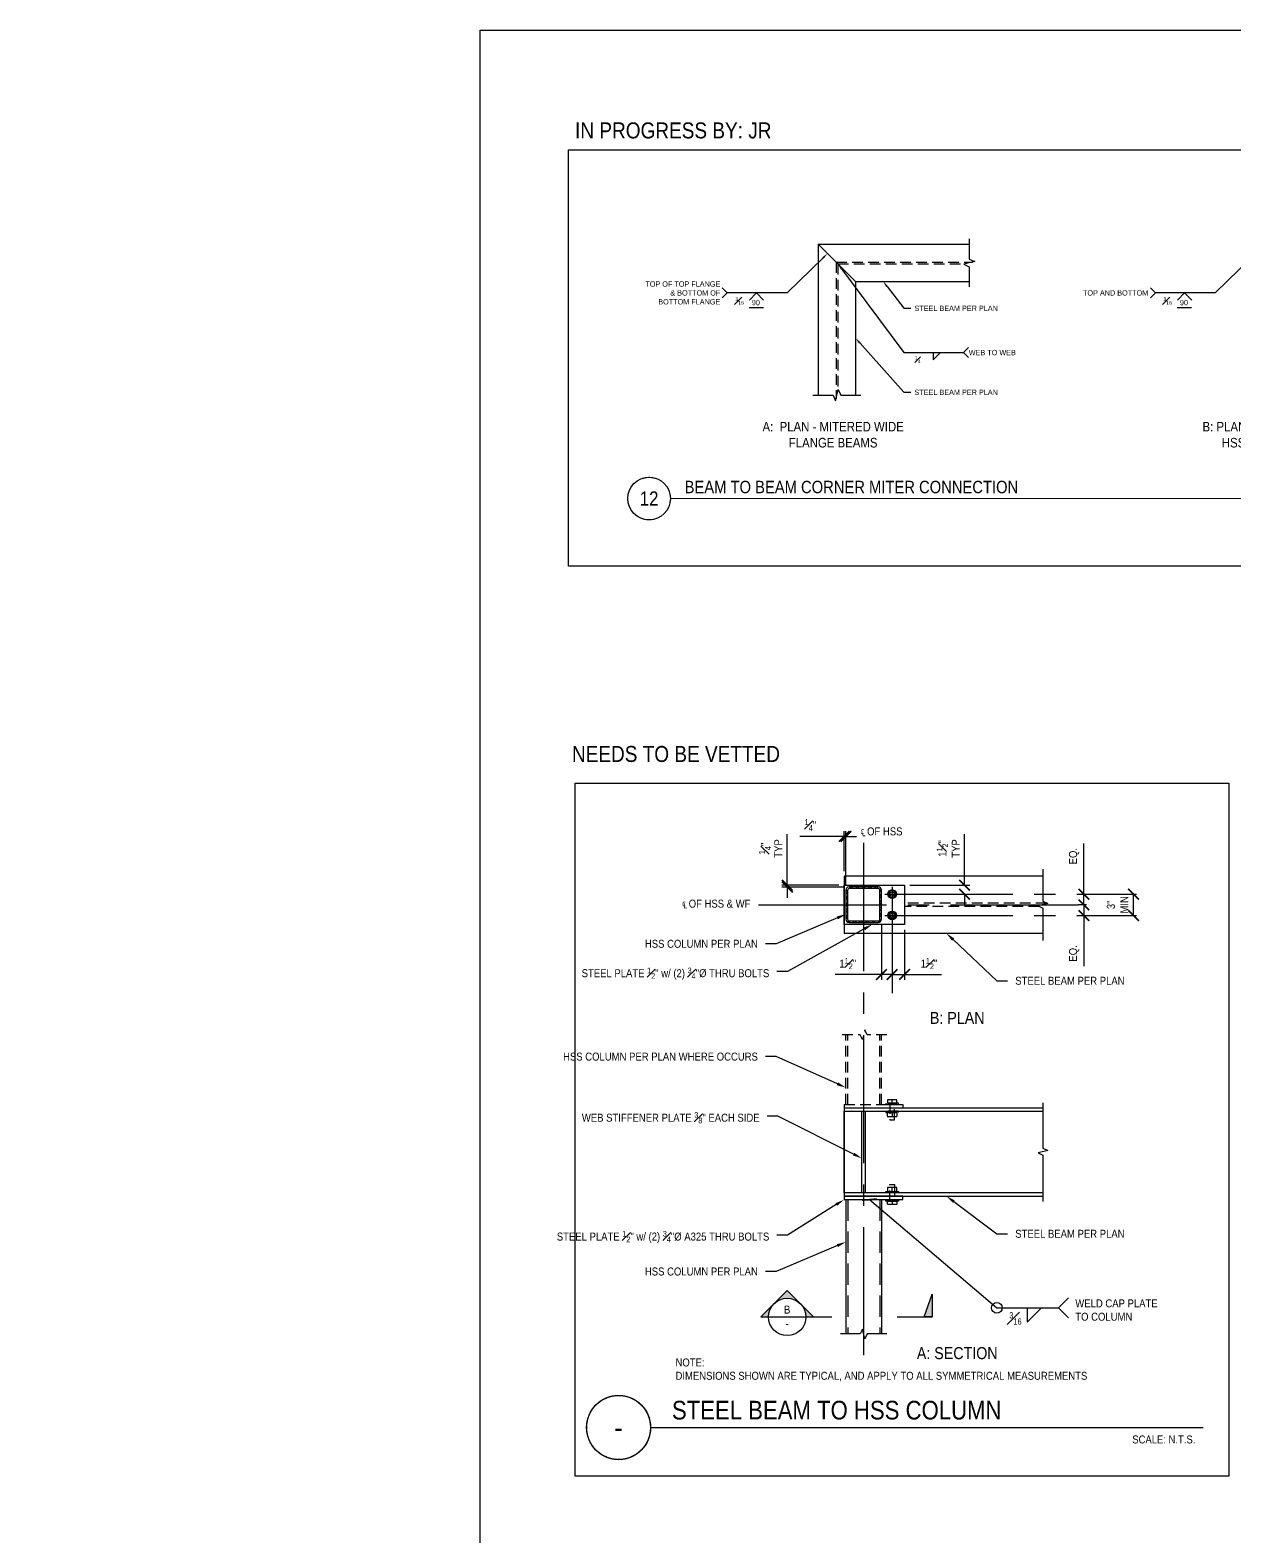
# Model space of a CAD drawing. Header units: inches. Extents: x -16404 to 14624, y -1591 to 16152.
# Drawn here: x -5856.7 to -5687.3, y 8788.2 to 9000 of the extents above; entities that cross this region are included whole.
import ezdxf
from ezdxf import colors
from ezdxf.entities.mleader import LeaderData, LeaderLine
from ezdxf.enums import TextEntityAlignment as Align
from ezdxf.math import Vec2, Vec3

# ---------------------------------------------------------------- set-up
doc = ezdxf.new("R2010")
doc.units = ezdxf.units.IN
doc.header["$LTSCALE"] = 24
doc.header["$MEASUREMENT"] = 0
for name, pattern in [('CENTER2', [1.125, 0.75, -0.125, 0.125, -0.125]), ('HIDDEN2', [0.1875, 0.125, -0.0625]), ('HIDDEN4', [0.09375, 0.0625, -0.03125]), ('PHANTOM2', [1.25, 0.625, -0.125, 0.125, -0.125, 0.125, -0.125])]:
    doc.linetypes.add(name, pattern=pattern)
doc.layers.get('0').update_dxf_attribs({"linetype": 'CONTINUOUS'})
doc.layers.get('DefPoints').update_dxf_attribs({"color": 251, "linetype": 'CONTINUOUS'})
doc.layers.add('DESIGNER COMMENTS', color=221, linetype='CONTINUOUS', plot=False)
doc.layers.add('S-ANNO-GRID-NONPLOT', color=251, linetype='CONTINUOUS', plot=False)
for name, color, linetype in [('S-ANNO-DIMS', 2, 'CONTINUOUS'), ('S-ANNO-NOTE', 4, 'CONTINUOUS'), ('S-BREAK', 2, 'CONTINUOUS'), ('S-DETL-SYMB', 4, 'CONTINUOUS'), ('S-DETL-SYMB @ 1', 4, 'CONTINUOUS'), ('S-GRID', 1, 'CENTER2'), ('S-NOTE', 4, 'CONTINUOUS'), ('S-SIMPSON', 2, 'CONTINUOUS'), ('S-STEEL', 4, 'CONTINUOUS')]:
    doc.layers.add(name, color=color, linetype=linetype)
doc.layers.add('S-HATCH1', color=1, linetype='CONTINUOUS', transparency=0.5)
doc.styles.add('Arial', font='arial.ttf', dxfattribs={"width": 0.85})
doc.styles.add('ROMANS', font='romans.shx', dxfattribs={"width": 0.85})
doc.dimstyles.new('DIM-12$0', dxfattribs={"dimscale": 12, "dimtxt": 0.09375, "dimasz": 0.109375, "dimexe": 0.0625, "dimexo": 0.0625, "dimgap": 0.0625, "dimtad": 1, "dimdec": 4, "dimzin": 11, "dimdsep": 46, "dimlunit": 4, "dimtxsty": 'Arial', "dimblk": 'ARCHTICK', "dimblk1": 'ARCHTICK', "dimblk2": 'ARCHTICK', "dimsah": 1, "dimcen": 0.125, "dimdle": 0.0625, "dimclrd": 256, "dimclre": 256, "dimclrt": 4, "dimadec": 0, "dimazin": 0, "dimtfac": 0.75, "dimtdec": 4, "dimtofl": 0, "dimtmove": 0, "dimatfit": 3, "dimldrblk": 'ARCHTICK', "dimfxl": 1, "dimfrac": 1, "dimtolj": 1, "dimtzin": 11, "dimarcsym": 0})
doc.dimstyles.new('DIM-12$7', dxfattribs={"dimscale": 12, "dimtxt": 0.09375, "dimasz": 0.125, "dimexe": 0.0625, "dimexo": 0.0625, "dimgap": 0.0625, "dimtad": 1, "dimdec": 4, "dimzin": 11, "dimdsep": 46, "dimlunit": 4, "dimtxsty": 'Arial', "dimblk": 'ARCHTICK', "dimcen": 0.125, "dimclrd": 256, "dimclre": 256, "dimclrt": 4, "dimadec": 0, "dimazin": 0, "dimtfac": 0.75, "dimtdec": 4, "dimtofl": 0, "dimtmove": 0, "dimatfit": 3, "dimldrblk": 'ARCHTICK', "dimfxl": 1, "dimfrac": 1, "dimtolj": 1, "dimtzin": 11, "dimarcsym": 0})

# ---------------------------------------------------------------- blocks, each defined once
blk = doc.blocks.new('HSS5x5x0-25')
at = {"layer": 'S-HATCH1'}
h = blk.add_hatch(dxfattribs=at)
h.set_pattern_fill('STEEL', color=256, scale=5, style=0)
h.set_pattern_definition([(45, (-834.34226, -599.90463), (-0.44194174, 0.44194174), []), (45, (-834.34226, -599.59213), (-0.44194174, 0.44194174), [])])
edge = h.paths.add_edge_path(flags=16)
edge.add_line((-2.034, -2.267), (2.034, -2.267))
edge.add_arc((2.034, -2.034), 0.233, 270, 360)
edge.add_line((2.267, -2.034), (2.267, 2.034))
edge.add_arc((2.034, 2.034), 0.233, 0, 90)
edge.add_line((2.034, 2.267), (-2.034, 2.267))
edge.add_arc((-2.034, 2.034), 0.233, 90, 180)
edge.add_line((-2.267, 2.034), (-2.267, -2.034))
edge.add_arc((-2.034, -2.034), 0.233, 180, 270)
edge = h.paths.add_edge_path()
edge.add_line((-2.034, -2.5), (2.034, -2.5))
edge.add_arc((2.034, -2.034), 0.466, 270, 360)
edge.add_line((2.5, -2.034), (2.5, 2.034))
edge.add_arc((2.034, 2.034), 0.466, 360, 450)
edge.add_line((2.034, 2.5), (-2.034, 2.5))
edge.add_arc((-2.034, 2.034), 0.466, 90, 180)
edge.add_line((-2.5, 2.034), (-2.5, -2.034))
edge.add_arc((-2.034, -2.034), 0.466, 180, 270)
at = {"layer": 'S-STEEL'}
for points in [[(-2.034, -2.5), (2.034, -2.5, 0.4142136), (2.5, -2.034), (2.5, 2.034, 0.4142136), (2.034, 2.5), (-2.034, 2.5, 0.4142136), (-2.5, 2.034), (-2.5, -2.034, 0.4142136)], [(-2.034, -2.267), (2.034, -2.267, 0.4142136), (2.267, -2.034), (2.267, 2.034, 0.4142136), (2.034, 2.267), (-2.034, 2.267, 0.4142136), (-2.267, 2.034), (-2.267, -2.034, 0.4142136)]]:
    blk.add_lwpolyline(points, format="xyb", close=True, dxfattribs=at)
blk = doc.blocks.new('_ARCHTICK')
at = {"color": 0, "linetype": 'ByBlock', "const_width": 0.15}
blk.add_lwpolyline([(-0.5, -0.5), (0.5, 0.5)], dxfattribs=at)
blk = doc.blocks.new('*D2927')
at = {"layer": 'DefPoints', "color": 0, "transparency": 16777216}
for p in [(-5733.74, 8879.77), (-5725.31, 8878.52), (-5725.31, 8878.52)]:
    blk.add_point(p, dxfattribs=at)
at = {"layer": 'S-ANNO-DIMS', "lineweight": -2, "transparency": 16777216}
for p, q in [((-5725.31, 8879.77), (-5725.31, 8886.94)), ((-5732.99, 8879.77), (-5724.56, 8879.77)), ((-5725.31, 8878.52), (-5725.31, 8877.02))]:
    blk.add_line(p, q, dxfattribs=at)
at = {"layer": 'S-ANNO-DIMS', "lineweight": -2, "transparency": 16777216, "xscale": 1.5, "yscale": 1.5, "zscale": 1.5}
for p, rotation in [((-5725.31, 8879.77), 270), ((-5725.31, 8878.52), 90)]:
    blk.add_blockref('_ARCHTICK', p, dxfattribs=dict(at, rotation=rotation))
at = {"layer": 'S-ANNO-DIMS', "color": 4, "transparency": 16777216, "insert": (-5727.6, 8884.94), "char_height": 1.125, "attachment_point": 5, "rotation": 90, "style": 'Arial'}
blk.add_mtext('\\A1;1{\\H0.7x;\\S1#2;}"\\PTYP', dxfattribs=at)
blk = doc.blocks.new('*D2928')
at = {"layer": 'DefPoints', "color": 0, "transparency": 16777216}
for p in [(-5733.74, 8874.27), (-5735.49, 8867.22), (-5733.74, 8867.22)]:
    blk.add_point(p, dxfattribs=at)
at = {"layer": 'S-ANNO-DIMS', "lineweight": -2, "transparency": 16777216}
for p, q in [((-5733.74, 8873.52), (-5733.74, 8866.47)), ((-5735.49, 8867.22), (-5733.74, 8867.22)), ((-5733.74, 8867.22), (-5728.55, 8867.22))]:
    blk.add_line(p, q, dxfattribs=at)
at = {"layer": 'S-ANNO-DIMS', "lineweight": -2, "transparency": 16777216, "xscale": 1.5, "yscale": 1.5, "zscale": 1.5, "rotation": 180}
blk.add_blockref('_ARCHTICK', (-5735.49, 8867.22), dxfattribs=at)
at = {"layer": 'S-ANNO-DIMS', "lineweight": -2, "transparency": 16777216, "xscale": 1.5, "yscale": 1.5, "zscale": 1.5}
blk.add_blockref('_ARCHTICK', (-5733.74, 8867.22), dxfattribs=at)
at = {"layer": 'S-ANNO-DIMS', "color": 4, "transparency": 16777216, "insert": (-5730.31, 8868.76), "char_height": 1.125, "attachment_point": 5, "style": 'Arial'}
blk.add_mtext('\\A1;1{\\H0.7x;\\S1#2;}"', dxfattribs=at)
blk = doc.blocks.new('*U321')
at = {"const_width": 0.188}
for points in [[(-4.5, 0, -1), (4.5, 0, 3.732051)], [(-4.5, 0, 1), (4.5, 0, -3.732051)]]:
    blk.add_lwpolyline(points, format="xyb", dxfattribs=at)
blk.add_lwpolyline([(4.5, 0), (82.21, 0)], dxfattribs=at)
blk.add_circle((0, 0), 4.5)
at = {"style": 'Arial', "width": 0.85}
for tag, p in [('DWG_TITLE_1', (7.5, 6.19)), ('DWG_TITLE_2', (7.5, 2.44))]:
    blk.add_attdef(tag, text='', height=2.62, dxfattribs=at).set_placement(p, align=Align.MIDDLE_LEFT)
blk.add_attdef('#', text='', height=3, dxfattribs=at).set_placement((0, 0), align=Align.MIDDLE_CENTER)
blk.add_attdef('SCALE', text='', height=1.12, dxfattribs=at).set_placement((81.08, -1.12), align=Align.TOP_RIGHT)
blk = doc.blocks.new('*D2929')
at = {"layer": 'DefPoints', "color": 0, "transparency": 16777216}
for p in [(-5736.99, 8874.99), (-5736.99, 8867.22), (-5735.49, 8867.22)]:
    blk.add_point(p, dxfattribs=at)
at = {"layer": 'S-ANNO-DIMS', "lineweight": -2, "transparency": 16777216}
for p, q in [((-5736.99, 8874.24), (-5736.99, 8866.47)), ((-5736.99, 8867.22), (-5743.48, 8867.22)), ((-5735.49, 8867.22), (-5736.99, 8867.22))]:
    blk.add_line(p, q, dxfattribs=at)
at = {"layer": 'S-ANNO-DIMS', "lineweight": -2, "transparency": 16777216, "xscale": 1.5, "yscale": 1.5, "zscale": 1.5, "rotation": 180}
blk.add_blockref('_ARCHTICK', (-5736.99, 8867.22), dxfattribs=at)
at = {"layer": 'S-ANNO-DIMS', "lineweight": -2, "transparency": 16777216, "xscale": 1.5, "yscale": 1.5, "zscale": 1.5}
blk.add_blockref('_ARCHTICK', (-5735.49, 8867.22), dxfattribs=at)
at = {"layer": 'S-ANNO-DIMS', "color": 4, "transparency": 16777216, "insert": (-5741.73, 8868.76), "char_height": 1.125, "attachment_point": 5, "style": 'Arial'}
blk.add_mtext('\\A1;1{\\H0.7x;\\S1#2;\\H1.4286x;"}', dxfattribs=at)
blk = doc.blocks.new('*D2930')
at = {"layer": 'DefPoints', "color": 0, "transparency": 16777216}
for p in [(-5750.23, 8879.52), (-5742.24, 8879.77), (-5741.52, 8879.52)]:
    blk.add_point(p, dxfattribs=at)
at = {"layer": 'S-ANNO-DIMS', "lineweight": -2, "transparency": 16777216}
for p, q in [((-5750.23, 8879.77), (-5750.23, 8886.94)), ((-5742.99, 8879.77), (-5750.98, 8879.77)), ((-5742.27, 8879.52), (-5750.98, 8879.52)), ((-5750.23, 8879.52), (-5750.23, 8878.02))]:
    blk.add_line(p, q, dxfattribs=at)
at = {"layer": 'S-ANNO-DIMS', "lineweight": -2, "transparency": 16777216, "xscale": 1.5, "yscale": 1.5, "zscale": 1.5}
for p, rotation in [((-5750.23, 8879.77), 270), ((-5750.23, 8879.52), 90)]:
    blk.add_blockref('_ARCHTICK', p, dxfattribs=dict(at, rotation=rotation))
at = {"layer": 'S-ANNO-DIMS', "color": 4, "transparency": 16777216, "insert": (-5752.58, 8884.94), "char_height": 1.125, "attachment_point": 5, "rotation": 90, "style": 'Arial'}
blk.add_mtext('\\A1;{\\H0.75x;\\S1#4;}"\\PTYP', dxfattribs=at)
blk = doc.blocks.new('*D2931')
at = {"layer": 'DefPoints', "color": 0, "transparency": 16777216}
for p in [(-5741.99, 8886.64), (-5742.24, 8881.02), (-5741.99, 8879.06)]:
    blk.add_point(p, dxfattribs=at)
at = {"layer": 'S-ANNO-DIMS', "lineweight": -2, "transparency": 16777216}
for p, q in [((-5742.24, 8881.77), (-5742.24, 8887.39)), ((-5741.99, 8879.81), (-5741.99, 8887.39)), ((-5742.24, 8886.64), (-5748.48, 8886.64)), ((-5741.99, 8886.64), (-5740.49, 8886.64))]:
    blk.add_line(p, q, dxfattribs=at)
at = {"layer": 'S-ANNO-DIMS', "lineweight": -2, "transparency": 16777216, "xscale": 1.5, "yscale": 1.5, "zscale": 1.5}
blk.add_blockref('_ARCHTICK', (-5742.24, 8886.64), dxfattribs=at)
at = {"layer": 'S-ANNO-DIMS', "lineweight": -2, "transparency": 16777216, "xscale": 1.5, "yscale": 1.5, "zscale": 1.5, "rotation": 180}
blk.add_blockref('_ARCHTICK', (-5741.99, 8886.64), dxfattribs=at)
at = {"layer": 'S-ANNO-DIMS', "color": 4, "transparency": 16777216, "insert": (-5746.98, 8888.24), "char_height": 1.125, "attachment_point": 5, "style": 'Arial'}
blk.add_mtext('\\A1;{\\H0.75x;\\S1#4;}"', dxfattribs=at)
blk = doc.blocks.new('*D2932')
at = {"layer": 'DefPoints', "color": 0, "transparency": 16777216}
for p in [(-5701.56, 8878.52), (-5701.56, 8878.52), (-5701.56, 8875.52)]:
    blk.add_point(p, dxfattribs=at)
at = {"layer": 'S-ANNO-DIMS', "lineweight": -2, "transparency": 16777216}
blk.add_line((-5701.56, 8875.52), (-5701.56, 8878.52), dxfattribs=at)
at = {"layer": 'S-ANNO-DIMS', "lineweight": -2, "transparency": 16777216, "xscale": 1.5, "yscale": 1.5, "zscale": 1.5}
for p, rotation in [((-5701.56, 8878.52), 90), ((-5701.56, 8875.52), 270)]:
    blk.add_blockref('_ARCHTICK', p, dxfattribs=dict(at, rotation=rotation))
at = {"layer": 'S-ANNO-DIMS', "color": 4, "transparency": 16777216, "insert": (-5703.81, 8877.02), "char_height": 1.125, "attachment_point": 5, "rotation": 90, "style": 'Arial'}
blk.add_mtext('\\A1;3"\\PMIN', dxfattribs=at)
blk = doc.blocks.new('*U2782')
at = {"layer": 'S-DETL-SYMB'}
h = blk.add_hatch(color=4, dxfattribs=at)
edge = h.paths.add_edge_path()
edge.add_line((0.219, 0), (0.309, 0))
edge.add_line((0.309, 0), (0, 0.309))
edge.add_line((0, 0.309), (-0.309, 0))
edge.add_line((-0.309, 0), (-0.219, 0))
edge.add_arc((0, 0), 0.219, 0, 180, ccw=False)
blk.add_line((-0.219, 0), (0.219, 0), dxfattribs=at)
at = {"layer": 'S-DETL-SYMB', "color": 2, "linetype": 'PHANTOM2'}
for p, q in [((0.312, 0), (0.521, 0)), ((1.287, 0), (1.7, 0))]:
    blk.add_line(p, q, dxfattribs=at)
at = {"layer": 'S-DETL-SYMB'}
blk.add_lwpolyline([(0.219, 0), (0.309, 0), (0, 0.309), (-0.309, 0), (-0.219, 0, -1)], format="xyb", close=True, dxfattribs=at)
blk.add_lwpolyline([(1.604, 0), (1.7, 0.267), (1.7, 0)], close=True, dxfattribs=at)
blk.add_circle((0, 0), 0.219, dxfattribs=at)
blk.add_solid([(1.7, 0.267), (1.604, 0), (1.7, 0)], dxfattribs=at)
at = {"layer": 'S-DETL-SYMB', "style": 'Arial', "width": 0.85, "flags": 8}
blk.add_attdef('VIEWNUMBER', text='', height=0.0938, dxfattribs=at).set_placement((0, 0.011), align=Align.BOTTOM_CENTER)
blk.add_attdef('SHEETNUMBER', text='', height=0.0938, dxfattribs=at).set_placement((0, -0.032), align=Align.TOP_CENTER)
blk = doc.blocks.new('*D2933')
at = {"layer": 'DefPoints', "color": 0, "transparency": 16777216}
for p in [(-5708.54, 8877.02), (-5708.54, 8877.02), (-5708.54, 8875.52)]:
    blk.add_point(p, dxfattribs=at)
at = {"layer": 'S-ANNO-DIMS', "lineweight": -2, "transparency": 16777216}
for p, q in [((-5708.54, 8877.02), (-5708.54, 8875.52)), ((-5708.54, 8875.52), (-5708.54, 8868.4))]:
    blk.add_line(p, q, dxfattribs=at)
at = {"layer": 'S-ANNO-DIMS', "lineweight": -2, "transparency": 16777216, "xscale": 1.5, "yscale": 1.5, "zscale": 1.5}
for p, rotation in [((-5708.54, 8877.02), 90), ((-5708.54, 8875.52), 270)]:
    blk.add_blockref('_ARCHTICK', p, dxfattribs=dict(at, rotation=rotation))
at = {"layer": 'S-ANNO-DIMS', "color": 4, "transparency": 16777216, "insert": (-5709.91, 8870.18), "char_height": 1.125, "attachment_point": 5, "rotation": 90, "style": 'Arial'}
blk.add_mtext('\\A1;EQ.', dxfattribs=at)
blk = doc.blocks.new('*D2934')
at = {"layer": 'DefPoints', "color": 0, "transparency": 16777216}
for p in [(-5708.54, 8878.52), (-5708.54, 8877.02), (-5707.41, 8877.02)]:
    blk.add_point(p, dxfattribs=at)
at = {"layer": 'S-ANNO-DIMS', "lineweight": -2, "transparency": 16777216}
for p, q in [((-5708.54, 8878.52), (-5708.54, 8885.65)), ((-5708.16, 8877.02), (-5709.29, 8877.02)), ((-5708.54, 8877.02), (-5708.54, 8878.52))]:
    blk.add_line(p, q, dxfattribs=at)
at = {"layer": 'S-ANNO-DIMS', "lineweight": -2, "transparency": 16777216, "xscale": 1.5, "yscale": 1.5, "zscale": 1.5}
for p, rotation in [((-5708.54, 8878.52), 90), ((-5708.54, 8877.02), 270)]:
    blk.add_blockref('_ARCHTICK', p, dxfattribs=dict(at, rotation=rotation))
at = {"layer": 'S-ANNO-DIMS', "color": 4, "transparency": 16777216, "insert": (-5709.91, 8883.86), "char_height": 1.125, "attachment_point": 5, "rotation": 90, "style": 'Arial'}
blk.add_mtext('\\A1;EQ.', dxfattribs=at)
blk = doc.blocks.new('*U810')
at = {"const_width": 0.188}
for points in [[(-4.5, 0, -1), (4.5, 0, 3.732051)], [(-4.5, 0, 1), (4.5, 0, -3.732051)]]:
    blk.add_lwpolyline(points, format="xyb", dxfattribs=at)
blk.add_lwpolyline([(4.5, 0), (165.93, 0)], dxfattribs=at)
blk.add_circle((0, 0), 4.5)
at = {"style": 'Arial', "width": 0.85}
for tag, p in [('DWG_TITLE_1', (7.5, 6.19)), ('DWG_TITLE_2', (7.5, 2.44))]:
    blk.add_attdef(tag, text='', height=2.62, dxfattribs=at).set_placement(p, align=Align.MIDDLE_LEFT)
blk.add_attdef('#', text='', height=3, dxfattribs=at).set_placement((0, 0), align=Align.MIDDLE_CENTER)
blk.add_attdef('SCALE', text='', height=1.12, dxfattribs=at).set_placement((164.81, -1.12), align=Align.TOP_RIGHT)

msp = doc.modelspace()

# ---------------------------------------------------------------- linework, layer by layer
at = {"layer": 'DESIGNER COMMENTS'}
for points in [[(-5780.9784, 8983.18471), (-5648.63538, 8983.18471), (-5648.63538, 8924.61908), (-5780.9784, 8924.61908)], [(-5780.04503, 8894.11166), (-5688.17244, 8894.11166), (-5688.17244, 8796.69081), (-5780.04503, 8796.69081)]]:
    msp.add_lwpolyline(points, close=True, dxfattribs=at)
at = {"layer": 'S-ANNO-GRID-NONPLOT'}
msp.add_lwpolyline([(-3178.46748, 7440), (-5793.41764, 7440), (-5793.41764, 9000), (-3178.46748, 9000)], close=True, dxfattribs=at)
at = {"layer": 'S-ANNO-NOTE'}
for points in [[(-5710.6939, 8818.93735), (-5712.10812, 8820.35156), (-5710.6939, 8821.76577)], [(-5716.51028, 8820.35156), (-5716.51028, 8818.35156), (-5714.51028, 8820.35156)]]:
    msp.add_lwpolyline(points, dxfattribs=at)
msp.add_circle((-5720.76585, 8820.35156), 0.75, dxfattribs=at)
at = {"layer": 'S-BREAK'}
for points in [[(-5724.66125, 8970.6471), (-5724.66123, 8967.81917), (-5723.88625, 8967.4609), (-5725.43622, 8967.0833), (-5724.66123, 8966.72503), (-5724.66118, 8963.8971)], [(-5746.63377, 8948.67458), (-5743.80584, 8948.67456), (-5743.44757, 8947.89958), (-5743.06997, 8949.44955), (-5742.7117, 8948.67456), (-5739.88377, 8948.67451)]]:
    msp.add_lwpolyline(points, dxfattribs=at)
at = {"layer": 'S-BREAK', "flags": 128}
for points in [[(-5714.29176, 8882.02434), (-5714.29176, 8877.51304), (-5713.59923, 8877.19288), (-5714.98297, 8876.85579), (-5714.29176, 8876.53624), (-5714.29176, 8872.02434)], [(-5714.29176, 8849.19523), (-5714.29176, 8842.79993), (-5713.59923, 8842.47978), (-5714.98297, 8842.14269), (-5714.29176, 8841.82314), (-5714.29176, 8835.32023)], [(-5736.23621, 8816.67815), (-5738.99751, 8816.67815), (-5739.31766, 8815.98563), (-5739.65476, 8817.36936), (-5739.9743, 8816.67815), (-5742.73621, 8816.67815)]]:
    msp.add_lwpolyline(points, dxfattribs=at)
at = {"layer": 'S-BREAK', "color": 1, "linetype": 'HIDDEN4', "flags": 128}
msp.add_lwpolyline([(-5736.23621, 8858.75847), (-5738.99751, 8858.75847), (-5739.31766, 8859.45099), (-5739.65476, 8858.06726), (-5739.9743, 8858.75847), (-5742.73621, 8858.75847)], dxfattribs=at)
at = {"layer": 'S-GRID'}
for p, q in [((-5739.48621, 8813.7117), (-5739.48621, 8887.37495)), ((-5735.48621, 8879.55343), (-5735.48621, 8864.59993)), ((-5754.28074, 8877.02434), (-5706.78599, 8877.02434)), ((-5736.50633, 8878.52434), (-5701.13125, 8878.52434)), ((-5736.50633, 8875.52434), (-5701.13125, 8875.52434))]:
    msp.add_line(p, q, dxfattribs=at)
at = {"layer": 'S-NOTE'}
for p, q in [((-5753.58254, 8960.9686), (-5755.58254, 8960.9686)), ((-5693.40668, 8960.9686), (-5695.40668, 8960.9686))]:
    msp.add_line(p, q, dxfattribs=at)
for points in [[(-5759.36781, 8962.34362), (-5758.66071, 8963.05073), (-5759.36781, 8963.75783)], [(-5699.19195, 8962.34362), (-5698.48484, 8963.05073), (-5699.19195, 8963.75783)], [(-5755.55517, 8962.05073), (-5754.55517, 8963.05073), (-5753.55517, 8962.05073)], [(-5695.3793, 8962.05073), (-5694.3793, 8963.05073), (-5693.3793, 8962.05073)], [(-5724.75365, 8953.95569), (-5725.46076, 8954.6628), (-5724.75365, 8955.3699)], [(-5729.7057, 8954.6628), (-5729.7057, 8953.6628), (-5728.7057, 8954.6628)]]:
    msp.add_lwpolyline(points, dxfattribs=at)
at = {"layer": 'S-SIMPSON'}
for points in [[(-5735.21277, 8878.05073), (-5734.93933, 8878.52434), (-5735.21277, 8878.99794), (-5735.75965, 8878.99794), (-5736.03308, 8878.52434), (-5735.75965, 8878.05073)], [(-5735.21277, 8875.99794), (-5734.93933, 8875.52434), (-5735.21277, 8875.05073), (-5735.75965, 8875.05073), (-5736.03308, 8875.52434), (-5735.75965, 8875.99794)], [(-5734.6073, 8836.50773), (-5736.36511, 8836.50773), (-5736.36511, 8836.70305), (-5734.6073, 8836.70305)], [(-5734.6073, 8835.37492), (-5736.36511, 8835.37492), (-5736.36511, 8835.57023), (-5734.6073, 8835.57023)]]:
    msp.add_lwpolyline(points, close=True, dxfattribs=at)
at = {"layer": 'S-SIMPSON', "color": 1, "linetype": 'HIDDEN4'}
for points in [[(-5734.6073, 8849.14055), (-5736.36511, 8849.14055), (-5736.36511, 8848.94523), (-5734.6073, 8848.94523)], [(-5735.79871, 8849.14055), (-5735.79871, 8846.80772), (-5735.17371, 8846.80772), (-5735.17371, 8849.14055)], [(-5734.6073, 8848.00773), (-5736.36511, 8848.00773), (-5736.36511, 8847.81242), (-5734.6073, 8847.81242)]]:
    msp.add_lwpolyline(points, close=True, dxfattribs=at)
for points in [[(-5735.48621, 8849.14055), (-5735.48621, 8849.6093), (-5736.07215, 8849.6093, 0.414213562), (-5736.15027, 8849.53117), (-5736.15027, 8849.14055), (-5734.82215, 8849.14055), (-5734.82215, 8849.53117, 0.414213562), (-5734.90027, 8849.6093), (-5735.48621, 8849.6093)], [(-5735.48621, 8847.81242), (-5735.48621, 8847.22648), (-5736.07215, 8847.22648, -0.414213562), (-5736.15027, 8847.30461), (-5736.15027, 8847.81242), (-5734.82215, 8847.81242), (-5734.82215, 8847.30461, -0.414213562), (-5734.90027, 8847.22648), (-5735.48621, 8847.22648)]]:
    msp.add_lwpolyline(points, format="xyb", dxfattribs=at)
at = {"layer": 'S-SIMPSON'}
for points in [[(-5735.48621, 8836.70305), (-5735.48621, 8837.28898), (-5736.07215, 8837.28898, 0.414213562), (-5736.15027, 8837.21086), (-5736.15027, 8836.70305), (-5734.82215, 8836.70305), (-5734.82215, 8837.21086, 0.414213562), (-5734.90027, 8837.28898), (-5735.48621, 8837.28898)], [(-5735.48621, 8835.37492), (-5735.48621, 8834.90617), (-5736.07215, 8834.90617, -0.414213562), (-5736.15027, 8834.9843), (-5736.15027, 8835.37492), (-5734.82215, 8835.37492), (-5734.82215, 8834.9843, -0.414213562), (-5734.90027, 8834.90617), (-5735.48621, 8834.90617)]]:
    msp.add_lwpolyline(points, format="xyb", dxfattribs=at)
at = {"layer": 'S-SIMPSON', "linetype": 'HIDDEN4'}
msp.add_lwpolyline([(-5735.79871, 8835.37492), (-5735.79871, 8837.70775), (-5735.17371, 8837.70775), (-5735.17371, 8835.37492)], close=True, dxfattribs=at)
at = {"layer": 'S-SIMPSON'}
for centre, radius in [((-5735.48621, 8878.52434), 0.625), ((-5735.48621, 8878.52434), 0.3125), ((-5735.48621, 8875.52434), 0.625), ((-5735.48621, 8875.52434), 0.3125)]:
    msp.add_circle(centre, radius, dxfattribs=at)
at = {"layer": 'S-STEEL'}
for p, q in [((-5745.88377, 8969.8971), (-5745.88377, 8948.67458)), ((-5740.63377, 8964.6471), (-5745.88377, 8969.8971)), ((-5745.88377, 8969.8971), (-5724.66125, 8969.8971)), ((-5740.63377, 8964.6471), (-5740.63377, 8948.67454)), ((-5740.63377, 8964.6471), (-5724.66121, 8964.6471)), ((-5739.73621, 8836.50773), (-5739.73621, 8848.00773)), ((-5739.23621, 8836.50773), (-5739.23621, 8848.00773)), ((-5733.98621, 8836.07023), (-5742.23621, 8836.07023)), ((-5742.23621, 8836.07023), (-5742.23621, 8835.57023)), ((-5742.23621, 8835.57023), (-5733.98621, 8835.57023)), ((-5741.98621, 8835.57023), (-5741.98621, 8816.67815)), ((-5736.98621, 8835.57023), (-5736.98621, 8816.67815)), ((-5733.98621, 8835.57023), (-5733.98621, 8836.07023))]:
    msp.add_line(p, q, dxfattribs=at)
at = {"layer": 'S-STEEL', "color": 2, "linetype": 'HIDDEN4'}
for p, q in [((-5743.38377, 8967.3971), (-5743.38377, 8948.16145)), ((-5743.38377, 8967.3971), (-5724.14812, 8967.3971)), ((-5743.13377, 8967.1471), (-5743.13377, 8949.18767)), ((-5743.13377, 8967.1471), (-5725.17435, 8967.1471)), ((-5713.77542, 8877.27434), (-5733.73621, 8877.27434)), ((-5714.80678, 8876.77434), (-5733.73621, 8876.77434))]:
    msp.add_line(p, q, dxfattribs=at)
at = {"layer": 'S-STEEL', "color": 1, "linetype": 'HIDDEN4'}
for p, q in [((-5741.98621, 8848.94523), (-5741.98621, 8858.75847)), ((-5741.73621, 8848.94523), (-5741.73621, 8858.75847)), ((-5737.23621, 8848.94523), (-5737.23621, 8858.75847)), ((-5736.98621, 8848.94523), (-5736.98621, 8858.75847)), ((-5742.23621, 8848.94523), (-5733.98621, 8848.94523)), ((-5742.23621, 8848.94523), (-5742.23621, 8848.44523)), ((-5733.98621, 8848.94523), (-5733.98621, 8848.44523)), ((-5733.98621, 8848.44523), (-5742.23621, 8848.44523))]:
    msp.add_line(p, q, dxfattribs=at)
at = {"layer": 'S-STEEL', "color": 2, "linetype": 'HIDDEN2'}
for p, q in [((-5741.73621, 8835.57023), (-5741.73621, 8816.67815)), ((-5737.23621, 8835.57023), (-5737.23621, 8816.67815))]:
    msp.add_line(p, q, dxfattribs=at)
at = {"layer": 'S-STEEL'}
for points in [[(-5714.29176, 8881.02434), (-5742.23621, 8881.02434), (-5742.23621, 8873.02434), (-5714.29176, 8873.02434)], [(-5714.29176, 8848.44523), (-5742.23621, 8848.44523), (-5742.23621, 8836.07023), (-5714.29176, 8836.07023)], [(-5714.29176, 8836.50773), (-5742.23621, 8836.50773), (-5742.23621, 8848.00773), (-5714.29176, 8848.00773)]]:
    msp.add_lwpolyline(points, dxfattribs=at)
msp.add_lwpolyline([(-5742.23621, 8879.77434), (-5733.73621, 8879.77434), (-5733.73621, 8874.27434), (-5742.23621, 8874.27434)], close=True, dxfattribs=at)

# ---------------------------------------------------------------- block references
at = {"layer": 'S-ANNO-NOTE'}
msp.add_blockref('*U321', (-5773.94677, 8803.52865), dxfattribs=at).add_auto_attribs({'#': '-', 'DWG_TITLE_2': 'STEEL BEAM TO HSS COLUMN', 'SCALE': 'SCALE: N.T.S.'})
at = {"layer": 'S-DETL-SYMB @ 1', "xscale": 12, "yscale": 12, "zscale": 12}
msp.add_blockref('*U2782', (-5750.24304, 8819.06996), dxfattribs=at).add_auto_attribs({'VIEWNUMBER': 'B', 'SHEETNUMBER': '-'})
at = {"layer": 'S-NOTE', "xscale": 0.6666666666666666, "yscale": 0.6666666666666666, "zscale": 0.6666666666666666}
msp.add_blockref('*U810', (-5769.66241, 8934.13669), dxfattribs=at).add_auto_attribs({'#': '12', 'DWG_TITLE_2': 'BEAM TO BEAM CORNER MITER CONNECTION ', 'SCALE': 'SCALE: N.T.S.'})
at = {"layer": 'S-SIMPSON'}
msp.add_blockref('HSS5x5x0-25', (-5739.48621, 8877.02434), dxfattribs=at)

# ---------------------------------------------------------------- texts
at = {"layer": 'DESIGNER COMMENTS', "char_height": 2.25, "attachment_point": 1, "style": 'Arial'}
for s, insert, width in [('\\A1;IN PROGRESS BY: JR', (-5780.06374, 8987.02602), 29.7087676), ('\\A1;NEEDS TO BE VETTED', (-5780.50385, 8899.35411), 47.0484743)]:
    msp.add_mtext(s, dxfattribs=dict(at, insert=insert, width=width))
at = {"layer": 'S-ANNO-NOTE', "style": 'Arial'}
for s, insert, char_height, width, attachment_point in [('\\A1;TOP OF TOP FLANGE & BOTTOM OF BOTTOM FLANGE', (-5759.64931, 8963.05073), 0.75, 9.7711685, 6), ('\\A1;TOP AND BOTTOM', (-5699.4904, 8963.05073), 0.75, 9.7711685, 6), ('\\A1;{\\H0.7x;\\S3#16;}', (-5756.34601, 8962.45096), 0.75, 2.4380472, 3), ('\\A1;{\\H1x;90}', (-5754.0841, 8962.06578), 0.75, 2.4380472, 3), ('\\A1;{\\H0.7x;\\S3#16;}', (-5696.17014, 8962.45096), 0.75, 2.4380472, 3), ('\\A1;{\\H1x;90}', (-5693.90823, 8962.06578), 0.75, 2.4380472, 3), ('\\A1;WEB TO WEB', (-5724.72252, 8954.6628), 0.75, 8.1007853, 4), ('\\A1;{\\H0.7x;\\S1#4;}', (-5731.49287, 8954.1898), 0.75, 2.4380472, 3), ('\\A1;{\\H0.7x;\\S3#16;}', (-5717.29672, 8818.87306), 1.25, 1.8397025, 6)]:
    msp.add_mtext(s, dxfattribs=dict(at, insert=insert, char_height=char_height, width=width, attachment_point=attachment_point))
at = {"layer": 'S-ANNO-NOTE', "color": 6, "style": 'Arial'}
for s, insert, char_height, width, attachment_point in [('A:  PLAN - MITERED WIDE FLANGE BEAMS', (-5743.78694, 8941.30121), 1.35, 23.7408507, 8), ('B: PLAN - MITERED HSS BEAMS', (-5684.4709, 8941.30121), 1.35, 17.024235, 8), ('B: PLAN', (-5726.3435, 8861.12067), 1.6875, 33.3125, 5), ('A: SECTION', (-5726.3435, 8813.97209), 1.6875, 33.3125, 5)]:
    msp.add_mtext(s, dxfattribs=dict(at, insert=insert, char_height=char_height, width=width, attachment_point=attachment_point))
at = {"layer": 'S-ANNO-NOTE', "color": 4, "char_height": 1.125, "style": 'Arial'}
for s, insert, width, attachment_point in [('℄ OF HSS', (-5739.92474, 8887.90282), 22.5302798, 1), ('℄ OF HSS & WF', (-5755.40926, 8877.74193), 22.5302798, 3), ('WELD CAP PLATE TO COLUMN', (-5709.74575, 8821.54296), 12.6309756, 1), ('\\A1;NOTE: \\PDIMENSIONS SHOWN ARE TYPICAL, AND APPLY TO ALL SYMMETRICAL MEASUREMENTS', (-5765.94673, 8810.02865), 77.9193502, 7)]:
    msp.add_mtext(s, dxfattribs=dict(at, insert=insert, width=width, attachment_point=attachment_point))

# ---------------------------------------------------------------- dimensions: what is measured, and where the dimension line sits
at = {"layer": 'S-ANNO-DIMS'}
dim = msp.add_linear_dim(base=(-5741.98621, 8886.64235), p1=(-5742.23621, 8881.02434), p2=(-5741.98621, 8879.05834), dimstyle='DIM-12$0', override={"dimasz": 0.125, "dimsah": 0, "dimdle": 0}, dxfattribs=at)
dim.commit()
dim.dimension.update_dxf_attribs({"geometry": '*D2931', "text_midpoint": (-5746.97728, 8886.64235), "dimtype": 160})
for base, p1, p2, angle, text, picture, middle in [((-5750.23075, 8879.52434), (-5742.23621, 8879.77434), (-5741.52021, 8879.52434), 90, '<>\\PTYP', '*D2930', (-5750.23075, 8884.93523)), ((-5725.30548, 8878.52434), (-5733.73621, 8879.77434), (-5725.30548, 8878.52434), 270, '1{\\H0.7x;\\S1#2;}"\\PTYP', '*D2927', (-5725.30548, 8884.93523)), ((-5708.53952, 8877.02434), (-5708.53952, 8878.52434), (-5707.40794, 8877.02434), 270, 'EQ.', '*D2934', (-5708.53952, 8883.86392)), ((-5701.55694, 8878.52434), (-5701.55694, 8875.52434), (-5701.55694, 8878.52434), 90, '<>\\PMIN', '*D2932', (-5701.55694, 8877.02434)), ((-5708.53952, 8877.02434), (-5708.53952, 8875.52434), (-5708.53952, 8877.02434), 90, 'EQ.', '*D2933', (-5708.53952, 8870.18475)), ((-5736.98621, 8867.21889), (-5735.48621, 8867.21889), (-5736.98621, 8874.99034), 180, '1{\\H0.7x;\\S1#2;\\H1.4286x;"}', '*D2929', (-5741.72728, 8867.21889))]:
    dim = msp.add_linear_dim(base=base, p1=p1, p2=p2, angle=angle, text=text, dimstyle='DIM-12$0', override={"dimasz": 0.125, "dimsah": 0, "dimdle": 0}, dxfattribs=at)
    dim.commit()
    dim.dimension.update_dxf_attribs({"geometry": picture, "text_midpoint": middle, "dimtype": 160})
dim = msp.add_linear_dim(base=(-5733.73621, 8867.21889), p1=(-5735.48621, 8867.21889), p2=(-5733.73621, 8874.27434), text='1{\\H0.7x;\\S1#2;}"', dimstyle='DIM-12$0', override={"dimasz": 0.125, "dimsah": 0, "dimdle": 0}, dxfattribs=at)
dim.commit()
dim.dimension.update_dxf_attribs({"geometry": '*D2928', "text_midpoint": (-5730.30761, 8867.21889), "dimtype": 160})

# ---------------------------------------------------------------- leaders
msp.add_leader([(-5738.65589, 8835.57023), (-5720.76585, 8820.35156), (-5712.10812, 8820.35156)], dimstyle='DIM-12$7', dxfattribs=at)
at = {"layer": 'S-ANNO-NOTE'}
ml = msp.add_multileader_mtext('Standard', dxfattribs=at)
ml.set_content('{\\C256;STEEL BEAM PER PLAN}', color=256, style='Arial')
ml.set_leader_properties(color=2)
ml.build(insert=Vec2(0, 0))
ml.multileader.update_dxf_attribs({"dogleg_length": 0.125, "arrow_head_size": 0.875, "scale": 8})
ctx = ml.context
ctx.base_point, ctx.scale, ctx.char_height, ctx.arrow_head_size, ctx.landing_gap_size, ctx.plane_origin = Vec3(-5732.85578, 8960.88938), 8, 0.75, 0.875, 0.5, Vec3(-5777.56256, 9259.2242)
notes = []
notes.append((ctx, [(0, (1, 1, 0), (-5733.85578, 8960.88938), (1, 0), 1, [(0, [(-5736.74253, 8964.6471)], 0, [])])]))
ctx.mtext.insert, ctx.mtext.width, ctx.mtext.flow_direction = Vec3(-5732.35578, 8961.26438), 9.8009078, 5
ml = msp.add_multileader_mtext('Standard', dxfattribs=at)
ml.set_content('{\\C256;STEEL BEAM PER PLAN}', color=256, style='Arial')
ml.set_leader_properties(color=2)
ml.build(insert=Vec2(0, 0))
ml.multileader.update_dxf_attribs({"dogleg_length": 0.125, "arrow_head_size": 0.875, "scale": 8})
ctx = ml.context
ctx.base_point, ctx.scale, ctx.char_height, ctx.arrow_head_size, ctx.landing_gap_size, ctx.plane_origin = Vec3(-5732.85578, 8949.08201), 8, 0.75, 0.875, 0.5, Vec3(-5777.56256, 9247.41683)
notes.append((ctx, [(0, (1, 1, 0), (-5733.85578, 8949.08201), (1, 0), 1, [(0, [(-5740.63377, 8956.69003)], 0, [])])]))
ctx.mtext.insert, ctx.mtext.width, ctx.mtext.flow_direction = Vec3(-5732.35578, 8949.45701), 9.8009078, 5
ml = msp.add_multileader_mtext('Standard', dxfattribs=at)
ml.set_content('{\\C4;HSS COLUMN PER PLAN}', color=4, style='Arial')
ml.set_leader_properties(color=2)
ml.build(insert=Vec2(0, 0))
ml.multileader.update_dxf_attribs({"dogleg_length": 0.36, "arrow_head_size": 1.3125, "scale": 12})
ctx = ml.context
ctx.base_point, ctx.scale, ctx.char_height, ctx.arrow_head_size, ctx.landing_gap_size, ctx.plane_origin = Vec3(-5771.11499, 8871.53156), 12, 1.125, 1.3125, 1.08, Vec3(-5710.1792, 9165.67811)
ctx.text_align_type = 2
notes.append((ctx, [(0, (1, 1, 0), (-5751.7858, 8871.53156), (-1, 0), 1.5, [(0, [(-5741.98621, 8875.69362)], 0, [])])]))
ctx.mtext.insert, ctx.mtext.width, ctx.mtext.alignment, ctx.mtext.flow_direction = Vec3(-5754.3658, 8872.10365), 19.0731247, 3, 5
ml = msp.add_multileader_mtext('Standard', dxfattribs=at)
ml.set_content('\\A1;{\\C4;STEEL PLATE \\H0.7x;\\S1#2;\\H1.4286x;" w/ (2) \\H0.7x;\\S3#4;\\H1.4286x;"%%C THRU BOLTS }', color=4, style='Arial')
ml.set_leader_properties(color=2)
ml.build(insert=Vec2(0, 0))
ml.multileader.update_dxf_attribs({"dogleg_length": 0.36, "arrow_head_size": 1.3125, "scale": 12})
ctx = ml.context
ctx.base_point, ctx.scale, ctx.char_height, ctx.arrow_head_size, ctx.landing_gap_size, ctx.plane_origin = Vec3(-5771.2137, 8867.62065), 12, 1.125, 1.3125, 1.08, Vec3(-5710.1792, 9164.20363)
ctx.text_align_type = 2
notes.append((ctx, [(0, (1, 1, 0), (-5750.1815, 8867.62065), (-1, 0), 1.5, [(0, [(-5738.25988, 8874.27434)], 0, [])])]))
ctx.mtext.insert, ctx.mtext.width, ctx.mtext.alignment, ctx.mtext.flow_direction = Vec3(-5752.7615, 8868.19274), 19.0731247, 3, 5
ml = msp.add_multileader_mtext('Standard', dxfattribs=at)
ml.set_content('{\\C4;STEEL BEAM PER PLAN}', color=4, style='Arial')
ml.set_leader_properties(color=2)
ml.build(insert=Vec2(0, 0))
ml.multileader.update_dxf_attribs({"dogleg_length": 0.36, "arrow_head_size": 1.3125, "scale": 12})
ctx = ml.context
ctx.base_point, ctx.scale, ctx.char_height, ctx.arrow_head_size, ctx.landing_gap_size, ctx.plane_origin = Vec3(-5719.26585, 8866.3326), 12, 1.125, 1.3125, 1.08, Vec3(-5764.47264, 9162.19963)
notes.append((ctx, [(0, (1, 1, 0), (-5720.76585, 8866.3326), (1, 0), 1.5, [(0, [(-5727.87554, 8873.02434)], 0, [])])]))
ctx.mtext.insert, ctx.mtext.width, ctx.mtext.flow_direction = Vec3(-5718.18585, 8866.9047), 24.332059, 5
ml = msp.add_multileader_mtext('Standard', dxfattribs=at)
ml.set_content('{\\C4;HSS COLUMN PER PLAN WHERE OCCURS}', color=4, style='Arial')
ml.set_leader_properties(color=2)
ml.build(insert=Vec2(0, 0))
ml.multileader.update_dxf_attribs({"dogleg_length": 0.36, "arrow_head_size": 1.3125, "scale": 12})
ctx = ml.context
ctx.base_point, ctx.scale, ctx.char_height, ctx.arrow_head_size, ctx.landing_gap_size, ctx.plane_origin = Vec3(-5771.11499, 8855.66879), 12, 1.125, 1.3125, 1.08, Vec3(-5710.1792, 9154.00362)
ctx.text_align_type = 2
notes.append((ctx, [(0, (1, 1, 0), (-5751.7858, 8855.66879), (-1, 0), 1.5, [(0, [(-5741.98621, 8851.31929)], 0, [])])]))
ctx.mtext.insert, ctx.mtext.width, ctx.mtext.alignment, ctx.mtext.flow_direction = Vec3(-5754.3658, 8856.24089), 19.0731247, 3, 5
ml = msp.add_multileader_mtext('Standard', dxfattribs=at)
ml.set_content('\\A1;{\\C4;WEB STIFFENER PLATE \\H0.7x;\\S3#8;\\H1.4286x;" EACH SIDE}', color=4, style='Arial')
ml.set_leader_properties(color=2)
ml.build(insert=Vec2(0, 0))
ml.multileader.update_dxf_attribs({"dogleg_length": 0.36, "arrow_head_size": 1.3125, "scale": 12})
ctx = ml.context
ctx.base_point, ctx.scale, ctx.char_height, ctx.arrow_head_size, ctx.landing_gap_size, ctx.plane_origin = Vec3(-5772.59331, 8847.30007), 12, 1.125, 1.3125, 1.08, Vec3(-5710.1792, 9132.24972)
ctx.text_align_type = 2
notes.append((ctx, [(0, (1, 1, 0), (-5751.54127, 8847.30007), (-1, 0), 1.5, [(0, [(-5739.73621, 8841.38118)], 0, [])])]))
ctx.mtext.insert, ctx.mtext.width, ctx.mtext.alignment, ctx.mtext.flow_direction = Vec3(-5754.12127, 8847.87217), 19.0731247, 3, 5
ml = msp.add_multileader_mtext('Standard', dxfattribs=at)
ml.set_content('\\A1;{\\C4;STEEL PLATE \\H0.7x;\\S1#2;\\H1.4286x;" w/ (2) \\H0.7x;\\S3#4;\\H1.4286x;"%%C A325 THRU BOLTS }', color=4, style='Arial')
ml.set_leader_properties(color=2)
ml.build(insert=Vec2(0, 0))
ml.multileader.update_dxf_attribs({"dogleg_length": 0.36, "arrow_head_size": 1.3125, "scale": 12})
ctx = ml.context
ctx.base_point, ctx.scale, ctx.char_height, ctx.arrow_head_size, ctx.landing_gap_size, ctx.plane_origin = Vec3(-5771.2137, 8830.58916), 12, 1.125, 1.3125, 1.08, Vec3(-5710.1792, 9127.75176)
ctx.text_align_type = 2
notes.append((ctx, [(0, (1, 1, 0), (-5750.1815, 8830.58916), (-1, 0), 1.5, [(0, [(-5742.23621, 8835.57023)], 0, [])])]))
ctx.mtext.insert, ctx.mtext.width, ctx.mtext.alignment, ctx.mtext.flow_direction = Vec3(-5752.7615, 8831.16164), 19.0731247, 3, 5
ml = msp.add_multileader_mtext('Standard', dxfattribs=at)
ml.set_content('{\\C4;STEEL BEAM PER PLAN}', color=4, style='Arial')
ml.set_leader_properties(color=2)
ml.build(insert=Vec2(0, 0))
ml.multileader.update_dxf_attribs({"dogleg_length": 0.36, "arrow_head_size": 1.3125, "scale": 12})
ctx = ml.context
ctx.base_point, ctx.scale, ctx.char_height, ctx.arrow_head_size, ctx.landing_gap_size, ctx.plane_origin = Vec3(-5719.26585, 8830.75814), 12, 1.125, 1.3125, 1.08, Vec3(-5764.47264, 9126.62516)
notes.append((ctx, [(0, (1, 1, 0), (-5720.76585, 8830.75814), (1, 0), 1.5, [(0, [(-5727.87554, 8836.07023)], 0, [])])]))
ctx.mtext.insert, ctx.mtext.width, ctx.mtext.flow_direction = Vec3(-5718.18585, 8831.33023), 24.332059, 5
ml = msp.add_multileader_mtext('Standard', dxfattribs=at)
ml.set_content('{\\C4;HSS COLUMN PER PLAN}', color=4, style='Arial')
ml.set_leader_properties(color=2)
ml.build(insert=Vec2(0, 0))
ml.multileader.update_dxf_attribs({"dogleg_length": 0.36, "arrow_head_size": 1.3125, "scale": 12})
ctx = ml.context
ctx.base_point, ctx.scale, ctx.char_height, ctx.arrow_head_size, ctx.landing_gap_size, ctx.plane_origin = Vec3(-5771.11499, 8825.45452), 12, 1.125, 1.3125, 1.08, Vec3(-5710.1792, 9119.60106)
ctx.text_align_type = 2
notes.append((ctx, [(0, (1, 1, 0), (-5751.7858, 8825.45452), (-1, 0), 1.5, [(0, [(-5741.98621, 8829.61657)], 0, [])])]))
ctx.mtext.insert, ctx.mtext.width, ctx.mtext.alignment, ctx.mtext.flow_direction = Vec3(-5754.3658, 8826.02661), 19.0731247, 3, 5
at = {"layer": 'S-NOTE'}
ml = msp.add_multileader_mtext('Standard', dxfattribs=at)
ml.set_content('', color=256, style='ROMANS')
ml.set_leader_properties(color=2)
ml.build(insert=Vec2(0, 0))
ml.multileader.update_dxf_attribs({"dogleg_length": 1.21451, "arrow_head_size": 0.875, "scale": 8})
ctx = ml.context
ctx.base_point, ctx.scale, ctx.char_height, ctx.arrow_head_size, ctx.landing_gap_size, ctx.plane_origin = Vec3(-5759.66071, 8963.05073), 8, 0.75, 0.875, 0.5, Vec3(-5743.23509, 8956.02013)
ctx.text_align_type = 2
notes.append((ctx, [(0, (1, 1, 0), (-5750.26569, 8963.05073), (-1, 0), 8.39502, [(0, [(-5744.57127, 8968.5846)], 0, [])])]))
ctx.mtext.insert, ctx.mtext.alignment, ctx.mtext.flow_direction = Vec3(-5759.16071, 8963.42573), 3, 5
ml = msp.add_multileader_mtext('Standard', dxfattribs=at)
ml.set_content('', color=256, style='ROMANS')
ml.set_leader_properties(color=2)
ml.build(insert=Vec2(0, 0))
ml.multileader.update_dxf_attribs({"dogleg_length": 1.21451, "arrow_head_size": 0.875, "scale": 8})
ctx = ml.context
ctx.base_point, ctx.scale, ctx.char_height, ctx.arrow_head_size, ctx.landing_gap_size, ctx.plane_origin = Vec3(-5699.48484, 8963.05073), 8, 0.75, 0.875, 0.5, Vec3(-5683.05922, 8956.02013)
ctx.text_align_type = 2
notes.append((ctx, [(0, (1, 1, 0), (-5690.08982, 8963.05073), (-1, 0), 8.39502, [(0, [(-5684.3954, 8968.5846)], 0, [])])]))
ctx.mtext.insert, ctx.mtext.alignment, ctx.mtext.flow_direction = Vec3(-5698.98484, 8963.42573), 3, 5
ml = msp.add_multileader_mtext('Standard', dxfattribs=at)
ml.set_content('', color=256, style='ROMANS')
ml.set_leader_properties(color=2)
ml.build(insert=Vec2(0, 0))
ml.multileader.update_dxf_attribs({"dogleg_length": 1.21451, "arrow_head_size": 0.875, "scale": 8})
ctx = ml.context
ctx.base_point, ctx.scale, ctx.char_height, ctx.arrow_head_size, ctx.landing_gap_size, ctx.plane_origin = Vec3(-5725.46076, 8954.6628), 8, 0.75, 0.875, 0.5, Vec3(-5742.04727, 8948.79924)
notes.append((ctx, [(0, (1, 1, 0), (-5733.85578, 8954.6628), (1, 0), 8.39502, [(0, [(-5743.13377, 8967.1471)], 0, [])])]))
ctx.mtext.insert, ctx.mtext.flow_direction = Vec3(-5724.96076, 8955.0378), 5
for ctx, leaders in notes:
    for number, flags, end, landing, length, lines in leaders:
        leader = LeaderData()
        leader.index, (leader.has_last_leader_line, leader.has_dogleg_vector, leader.attachment_direction) = number, flags
        leader.last_leader_point, leader.dogleg_vector, leader.dogleg_length = Vec3(end), Vec3(landing), length
        for number, points, colour, breaks in lines:
            line = LeaderLine()
            line.index, line.vertices, line.color, line.breaks = number, Vec3.list(points), colors.encode_raw_color(colour), breaks
            leader.lines.append(line)
        ctx.leaders.append(leader)

doc.saveas('drawing.dxf')
